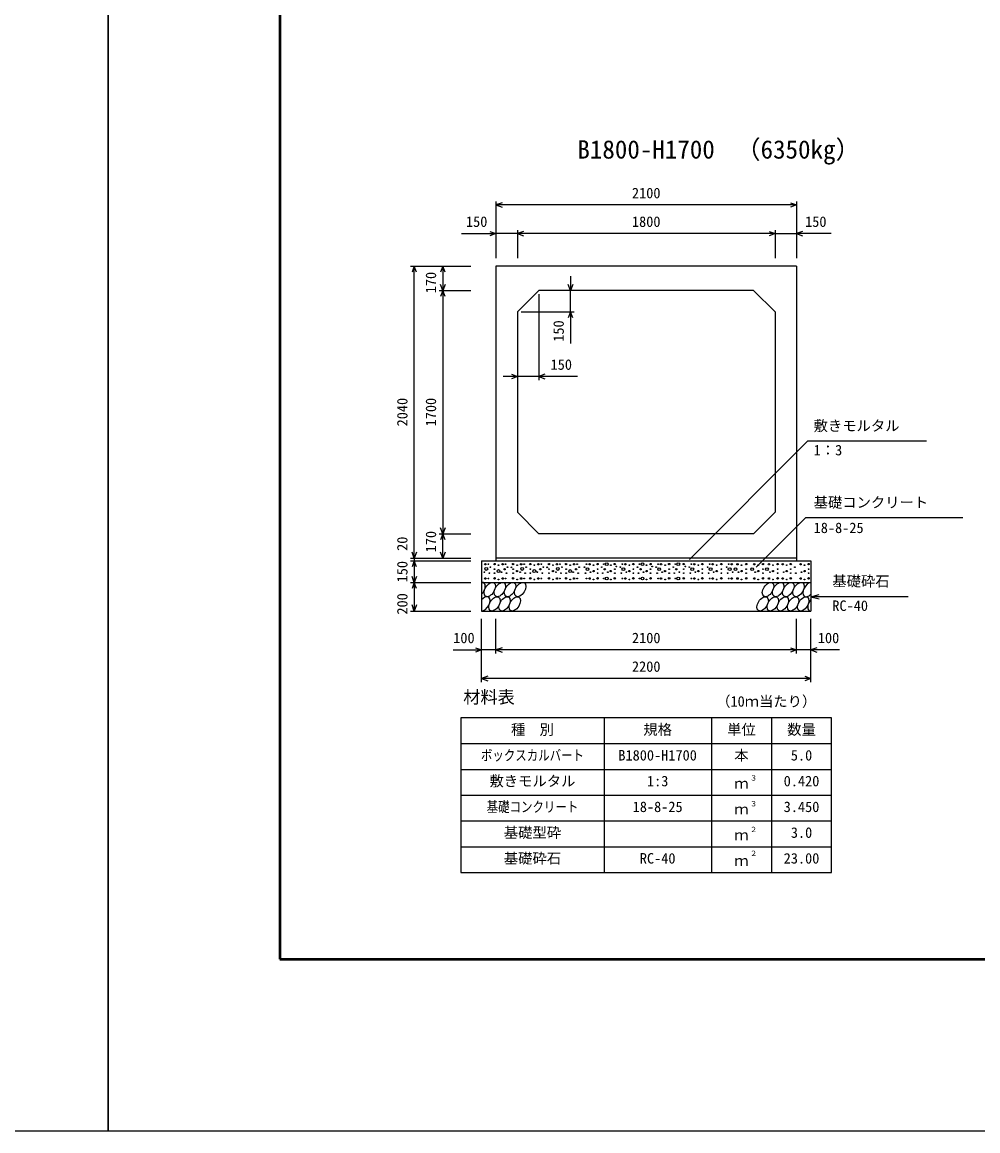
# Model space of a CAD drawing. Units: millimetres, scale not verified. Extents: x -50400 to 50400, y -17820 to 17820.
# Drawn here: x -600 to 6076, y -17820 to -10074 of the extents above; entities that cross this region are included whole.
import ezdxf
from ezdxf.enums import TextEntityAlignment as Align

# ---------------------------------------------------------------- set-up
doc = ezdxf.new("R2010")
doc.units = ezdxf.units.MM
doc.header["$LTSCALE"] = 60
for name, color, linetype, lineweight in [('0-0_DIM', 7, 'Continuous', 25), ('0-1_Defpoints', 5, 'Continuous', 25), ('0-2_HATCH', 6, 'Continuous', 25), ('0-3_HYO', 3, 'Continuous', 25), ('0-4_HYO2', 4, 'Continuous', 25), ('0-5_OUTLINE', 3, 'Continuous', 25), ('0-7_TXT', 7, 'Continuous', 25), ('0-8_WAKU', 3, 'Continuous', 25)]:
    doc.layers.add(name, color=color, linetype=linetype, lineweight=lineweight)
doc.styles.add('ＭＳ ゴシック', font='')
doc.styles.get('ＭＳ ゴシック').set_extended_font_data('MS Gothic')

msp = doc.modelspace()

# ---------------------------------------------------------------- linework, layer by layer
at = {"layer": '0-0_DIM'}
for p, q in [((2709.98, -11326.22), (2709.98, -11723.11)), ((4809.98, -11351.22), (2709.98, -11351.22)), ((4809.98, -11326.22), (4809.98, -11723.11)), ((2859.98, -11526.22), (2859.98, -11723.11)), ((4659.98, -11526.22), (4659.98, -11723.11)), ((2469.24, -11551.22), (2709.98, -11551.22)), ((2859.98, -11551.22), (2709.98, -11551.22)), ((4659.98, -11551.22), (2859.98, -11551.22)), ((4659.98, -11551.22), (4809.98, -11551.22)), ((5050.73, -11551.22), (4809.98, -11551.22)), ((2113.88, -11778.11), (2534.98, -11778.11)), ((2138.88, -13818.11), (2138.88, -11778.11)), ((2338.88, -11778.11), (2338.88, -11948.11)), ((3230.84, -11848.11), (3230.84, -11948.11)), ((2313.88, -11948.11), (2534.98, -11948.11)), ((2338.88, -11948.11), (2338.88, -13648.11)), ((3009.98, -11973.11), (3009.98, -12574.68)), ((3230.84, -12098.11), (3230.84, -11948.11)), ((2884.98, -12098.11), (3255.84, -12098.11)), ((3230.84, -12098.11), (3230.84, -12318.99)), ((2859.98, -12549.68), (2759.98, -12549.68)), ((3009.98, -12549.68), (2859.98, -12549.68)), ((3279.45, -12549.68), (3009.98, -12549.68)), ((4061.17, -13827.69), (4886.48, -13002.38)), ((5718.89, -13002.38), (4886.48, -13002.38)), ((4528.01, -13881.84), (4872.07, -13537.78)), ((5971.62, -13537.78), (4872.07, -13537.78)), ((2313.88, -13648.11), (2534.98, -13648.11)), ((2338.88, -13818.11), (2338.88, -13648.11)), ((2113.88, -13818.11), (2534.98, -13818.11)), ((2113.88, -13838.11), (2534.98, -13838.11)), ((2138.88, -13818.11), (2138.88, -13838.11)), ((2138.88, -13838.11), (2138.88, -13988.11)), ((2113.88, -13988.11), (2534.98, -13988.11)), ((2138.88, -13988.11), (2138.88, -14188.11)), ((4909.98, -14088.11), (4967.94, -14072.58)), ((5589.79, -14088.11), (4909.98, -14088.11)), ((4909.98, -14088.11), (4967.94, -14103.64)), ((2113.88, -14188.11), (2534.98, -14188.11)), ((2609.98, -14684.72), (2609.98, -14243.11)), ((2709.98, -14484.72), (2709.98, -14243.11)), ((4809.98, -14484.72), (4809.98, -14243.11)), ((4809.98, -14484.72), (4809.98, -14243.11)), ((4909.98, -14684.72), (4909.98, -14243.11)), ((2410.44, -14459.72), (2609.98, -14459.72)), ((2709.98, -14459.72), (2609.98, -14459.72)), ((4809.98, -14459.72), (2709.98, -14459.72)), ((4909.98, -14459.72), (4809.98, -14459.72)), ((5109.53, -14459.72), (4909.98, -14459.72)), ((4909.98, -14659.72), (2609.98, -14659.72))]:
    msp.add_line(p, q, dxfattribs=at)
for points in [[(2752.27, -11335.83), (2709.98, -11351.22), (2752.27, -11366.61)], [(4767.7, -11335.83), (4809.98, -11351.22), (4767.7, -11366.61)], [(2667.7, -11535.83), (2709.98, -11551.22), (2667.7, -11566.61)], [(2902.27, -11535.83), (2859.98, -11551.22), (2902.27, -11566.61)], [(4617.7, -11535.83), (4659.98, -11551.22), (4617.7, -11566.61)], [(4852.27, -11535.83), (4809.98, -11551.22), (4852.27, -11566.61)], [(2154.27, -11820.4), (2138.88, -11778.11), (2123.49, -11820.4)], [(2354.27, -11820.4), (2338.88, -11778.11), (2323.49, -11820.4)], [(2354.27, -11905.83), (2338.88, -11948.11), (2323.49, -11905.83)], [(3246.23, -11905.83), (3230.84, -11948.11), (3215.44, -11905.83)], [(2354.27, -11990.4), (2338.88, -11948.11), (2323.49, -11990.4)], [(3246.23, -12140.4), (3230.84, -12098.11), (3215.44, -12140.4)], [(2817.7, -12534.29), (2859.98, -12549.68), (2817.7, -12565.07)], [(3052.27, -12534.29), (3009.98, -12549.68), (3052.27, -12565.07)], [(2354.27, -13605.83), (2338.88, -13648.11), (2323.49, -13605.83)], [(2354.27, -13690.4), (2338.88, -13648.11), (2323.49, -13690.4)], [(2154.27, -13775.83), (2138.88, -13818.11), (2123.49, -13775.83)], [(2354.27, -13775.83), (2338.88, -13818.11), (2323.49, -13775.83)], [(2154.27, -13880.4), (2138.88, -13838.11), (2123.49, -13880.4)], [(2154.27, -13945.83), (2138.88, -13988.11), (2123.49, -13945.83)], [(2154.27, -14030.4), (2138.88, -13988.11), (2123.49, -14030.4)], [(2154.27, -14145.83), (2138.88, -14188.11), (2123.49, -14145.83)], [(2567.7, -14444.33), (2609.98, -14459.72), (2567.7, -14475.12)], [(2752.27, -14444.33), (2709.98, -14459.72), (2752.27, -14475.12)], [(4767.7, -14444.33), (4809.98, -14459.72), (4767.7, -14475.12)], [(4952.27, -14444.33), (4909.98, -14459.72), (4952.27, -14475.12)], [(2652.27, -14644.33), (2609.98, -14659.72), (2652.27, -14675.12)], [(4867.7, -14644.33), (4909.98, -14659.72), (4867.7, -14675.12)]]:
    msp.add_lwpolyline(points, dxfattribs=at)
at = {"layer": '0-1_Defpoints'}
for points in [[(-50400, -17820), (0, -17820), (0, 17820), (-50400, 17820)], [(0, -17820), (50400, -17820), (50400, 17820), (0, 17820)]]:
    msp.add_lwpolyline(points, close=True, dxfattribs=at)
at = {"layer": '0-2_HATCH'}
for centre, radius in [((2636.02, -13860.93), 5), ((2657.05, -13860.93), 2.5), ((2699.95, -13860.06), 5), ((2727.99, -13867.94), 2.5), ((2756.02, -13860.93), 5), ((2777.05, -13860.93), 2.5), ((2829.95, -13860.06), 5), ((2857.99, -13867.94), 2.5), ((2886.02, -13860.93), 5), ((2907.05, -13860.93), 2.5), ((2949.95, -13860.06), 5), ((2977.99, -13867.94), 2.5), ((3006.02, -13860.93), 5), ((3027.05, -13860.93), 2.5), ((3079.95, -13860.06), 5), ((3107.99, -13867.94), 2.5), ((3136.02, -13860.93), 5), ((3157.05, -13860.93), 2.5), ((3199.95, -13860.06), 5), ((3227.99, -13867.94), 2.5), ((3256.02, -13860.93), 5), ((3277.05, -13860.93), 2.5), ((3342.91, -13860.93), 2.5), ((3363.94, -13860.93), 5), ((3391.98, -13867.94), 2.5), ((3420.01, -13860.06), 5), ((3462.91, -13860.93), 2.5), ((3483.94, -13860.93), 10), ((3511.98, -13867.94), 2.5), ((3540.01, -13860.06), 5), ((3592.91, -13860.93), 2.5), ((3613.94, -13860.93), 5), ((3641.98, -13867.94), 2.5), ((3670.01, -13860.06), 5), ((3712.91, -13860.93), 2.5), ((3733.94, -13860.93), 10), ((3761.98, -13867.94), 2.5), ((3790.01, -13860.06), 5), ((3842.91, -13860.93), 2.5), ((3863.94, -13860.93), 5), ((3891.98, -13867.94), 2.5), ((3920.01, -13860.06), 5), ((3962.91, -13860.93), 2.5), ((3983.94, -13860.93), 10), ((4021.84, -13860.06), 5), ((4074.73, -13860.93), 2.5), ((4095.76, -13860.93), 5), ((4123.8, -13867.94), 2.5), ((4151.84, -13860.06), 5), ((4202.79, -13860.93), 2.5), ((4223.83, -13860.93), 5), ((4251.86, -13867.94), 2.5), ((4284.77, -13860.06), 5), ((4335.72, -13860.93), 2.5), ((4356.75, -13860.93), 5), ((4397.42, -13860.93), 5), ((4425.46, -13867.94), 2.5), ((4458.36, -13860.06), 5), ((4514.27, -13860.93), 5), ((4542.3, -13867.94), 2.5), ((4575.2, -13860.06), 5), ((4616.96, -13860.93), 5), ((4645, -13867.94), 2.5), ((4677.9, -13860.06), 5), ((4713.17, -13860.93), 5), ((4741.2, -13867.94), 2.5), ((4769.24, -13860.06), 5), ((4837.98, -13860.93), 5), ((4866.02, -13867.94), 2.5), ((4894.06, -13860.06), 5), ((2629.01, -13916.09), 2.5), ((2642.56, -13893.95), 10), ((2664.06, -13923.96), 2.5), ((2671.07, -13881.95), 2.5), ((2699.95, -13895.95), 2.5), ((2699.95, -13923.96), 2.5), ((2727.99, -13909.08), 10), ((2749.01, -13916.09), 2.5), ((2770.04, -13895.95), 5), ((2784.06, -13923.96), 2.5), ((2791.07, -13881.95), 2.5), ((2817.53, -13882.85), 2.5), ((2829.95, -13895.95), 2.5), ((2829.95, -13923.96), 2.5), ((2857.99, -13909.08), 5), ((2879.01, -13916.09), 2.5), ((2892.56, -13893.95), 10), ((2914.06, -13923.96), 2.5), ((2921.07, -13881.95), 2.5), ((2949.95, -13895.95), 2.5), ((2949.95, -13923.96), 2.5), ((2977.99, -13909.08), 10), ((2999.01, -13916.09), 2.5), ((3020.04, -13895.95), 5), ((3034.06, -13923.96), 2.5), ((3041.07, -13881.95), 2.5), ((3067.53, -13882.85), 2.5), ((3079.95, -13895.95), 2.5), ((3079.95, -13923.96), 2.5), ((3107.99, -13909.08), 5), ((3129.01, -13916.09), 2.5), ((3142.56, -13893.95), 10), ((3164.06, -13923.96), 2.5), ((3171.07, -13881.95), 2.5), ((3199.95, -13895.95), 2.5), ((3199.95, -13923.96), 2.5), ((3227.99, -13909.08), 10), ((3249.01, -13916.09), 2.5), ((3270.04, -13895.95), 5), ((3284.06, -13923.96), 2.5), ((3291.07, -13881.95), 2.5), ((3328.89, -13881.95), 2.5), ((3335.9, -13923.96), 2.5), ((3349.92, -13895.95), 10), ((3370.95, -13916.09), 2.5), ((3391.98, -13909.08), 5), ((3420.01, -13895.95), 2.5), ((3420.01, -13923.96), 2.5), ((3448.89, -13881.95), 2.5), ((3455.9, -13923.96), 2.5), ((3469.92, -13895.95), 5), ((3490.95, -13916.09), 2.5), ((3511.98, -13909.08), 5), ((3540.01, -13895.95), 2.5), ((3540.01, -13923.96), 2.5), ((3551.35, -13877.63), 2.5), ((3578.89, -13881.95), 2.5), ((3585.9, -13923.96), 2.5), ((3599.92, -13895.95), 10), ((3620.95, -13916.09), 2.5), ((3641.98, -13909.08), 5), ((3670.01, -13895.95), 2.5), ((3670.01, -13923.96), 2.5), ((3698.89, -13881.95), 2.5), ((3705.9, -13923.96), 2.5), ((3719.92, -13895.95), 5), ((3740.95, -13916.09), 2.5), ((3761.98, -13909.08), 5), ((3790.01, -13895.95), 2.5), ((3790.01, -13923.96), 2.5), ((3801.35, -13877.63), 2.5), ((3828.89, -13881.95), 2.5), ((3835.9, -13923.96), 2.5), ((3849.92, -13895.95), 10), ((3870.95, -13916.09), 2.5), ((3891.98, -13909.08), 5), ((3920.01, -13895.95), 2.5), ((3920.01, -13923.96), 2.5), ((3948.89, -13881.95), 2.5), ((3955.9, -13923.96), 2.5), ((3969.92, -13895.95), 5), ((3990.95, -13916.09), 2.5), ((4021.84, -13895.95), 2.5), ((4021.84, -13923.96), 2.5), ((4033.18, -13877.63), 2.5), ((4060.71, -13881.95), 2.5), ((4067.72, -13923.96), 2.5), ((4081.74, -13895.95), 10), ((4102.77, -13916.09), 2.5), ((4123.8, -13909.08), 5), ((4151.84, -13895.95), 2.5), ((4151.84, -13923.96), 2.5), ((4188.78, -13881.95), 2.5), ((4195.79, -13923.96), 2.5), ((4209.81, -13895.95), 10), ((4230.83, -13916.09), 2.5), ((4251.86, -13909.08), 5), ((4284.77, -13895.95), 2.5), ((4284.77, -13923.96), 2.5), ((4321.7, -13881.95), 2.5), ((4328.71, -13923.96), 2.5), ((4342.73, -13895.95), 10), ((4363.76, -13916.09), 2.5), ((4383.4, -13895.95), 10), ((4404.43, -13916.09), 2.5), ((4425.46, -13909.08), 5), ((4458.36, -13895.95), 2.5), ((4458.36, -13923.96), 2.5), ((4500.25, -13895.95), 10), ((4521.27, -13916.09), 2.5), ((4542.3, -13909.08), 5), ((4575.2, -13895.95), 2.5), ((4575.2, -13923.96), 2.5), ((4602.94, -13895.95), 10), ((4623.97, -13916.09), 2.5), ((4645, -13909.08), 5), ((4677.9, -13895.95), 2.5), ((4677.9, -13923.96), 2.5), ((4720.17, -13916.09), 2.5), ((4741.2, -13909.08), 5), ((4769.24, -13895.95), 2.5), ((4769.24, -13923.96), 2.5), ((4798.12, -13881.95), 2.5), ((4805.13, -13923.96), 2.5), ((4844.99, -13916.09), 2.5), ((4866.02, -13909.08), 5), ((4894.06, -13895.95), 2.5), ((4894.06, -13923.96), 2.5), ((2636.02, -13960.93), 5), ((2657.05, -13960.93), 2.5), ((2699.95, -13960.06), 5), ((2727.99, -13967.94), 2.5), ((2756.02, -13960.93), 5), ((2777.05, -13960.93), 2.5), ((2829.95, -13960.06), 5), ((2857.99, -13967.94), 2.5), ((2886.02, -13960.93), 5), ((2907.05, -13960.93), 2.5), ((2949.95, -13960.06), 5), ((2977.99, -13967.94), 2.5), ((3006.02, -13960.93), 5), ((3027.05, -13960.93), 2.5), ((3079.95, -13960.06), 5), ((3107.99, -13967.94), 2.5), ((3136.02, -13960.93), 5), ((3157.05, -13960.93), 2.5), ((3199.95, -13960.06), 5), ((3227.99, -13967.94), 2.5), ((3256.02, -13960.93), 5), ((3277.05, -13960.93), 2.5), ((3342.91, -13960.93), 2.5), ((3363.94, -13960.93), 5), ((3391.98, -13967.94), 2.5), ((3420.01, -13960.06), 5), ((3462.91, -13960.93), 2.5), ((3483.94, -13960.93), 10), ((3511.98, -13967.94), 2.5), ((3540.01, -13960.06), 5), ((3592.91, -13960.93), 2.5), ((3613.94, -13960.93), 5), ((3641.98, -13967.94), 2.5), ((3670.01, -13960.06), 5), ((3712.91, -13960.93), 2.5), ((3733.94, -13960.93), 10), ((3761.98, -13967.94), 2.5), ((3790.01, -13960.06), 5), ((3842.91, -13960.93), 2.5), ((3863.94, -13960.93), 5), ((3891.98, -13967.94), 2.5), ((3920.01, -13960.06), 5), ((3962.91, -13960.93), 2.5), ((3983.94, -13960.93), 10), ((4021.84, -13960.06), 5), ((4074.73, -13960.93), 2.5), ((4095.76, -13960.93), 5), ((4123.8, -13967.94), 2.5), ((4151.84, -13960.06), 5), ((4202.79, -13960.93), 2.5), ((4223.83, -13960.93), 5), ((4251.86, -13967.94), 2.5), ((4284.77, -13960.06), 5), ((4335.72, -13960.93), 2.5), ((4356.75, -13960.93), 5), ((4397.42, -13960.93), 5), ((4425.46, -13967.94), 2.5), ((4458.36, -13960.06), 5), ((4514.27, -13960.93), 5), ((4542.3, -13967.94), 2.5), ((4575.2, -13960.06), 5), ((4616.96, -13960.93), 5), ((4645, -13967.94), 2.5), ((4677.9, -13960.06), 5), ((4713.17, -13960.93), 5), ((4741.2, -13967.94), 2.5), ((4769.24, -13960.06), 5), ((4837.98, -13960.93), 5), ((4866.02, -13967.94), 2.5), ((4894.06, -13960.06), 5)]:
    msp.add_circle(centre, radius, dxfattribs=at)
for centre, start_param, end_param in [((2595.33, -14038.12), 4.3355439, 6.7245934), ((4894.54, -14038.12), 0.4199491, 4.357003), ((2628.58, -14138.11), 3.4740877, 7.5860497), ((4927.79, -14138.11), 1.2805297, 3.4964223)]:
    msp.add_ellipse(centre, major_axis=(29.09, 47.08), ratio=0.5792, start_param=start_param, end_param=end_param, dxfattribs=at)
for centre in [(2666.29, -14038.12), (2737.24, -14038.12), (2808.2, -14038.12), (2879.15, -14038.12), (4610.71, -14038.12), (4681.67, -14038.12), (4752.63, -14038.12), (4823.58, -14038.12), (2699.53, -14138.11), (2770.49, -14138.11), (2841.45, -14138.11), (4573.01, -14138.11), (4643.96, -14138.11), (4714.92, -14138.11), (4785.87, -14138.11), (4856.83, -14138.11)]:
    msp.add_ellipse(centre, major_axis=(29.09, 47.08), ratio=0.5792, dxfattribs=at)
at = {"layer": '0-3_HYO'}
for p, q in [((3464.98, -14934.72), (3464.98, -16014.72)), ((4214.98, -14934.72), (4214.98, -16014.72)), ((4634.98, -14934.72), (4634.98, -16014.72)), ((2464.98, -15114.72), (5054.98, -15114.72))]:
    msp.add_line(p, q, dxfattribs=at)
msp.add_lwpolyline([(2464.98, -16014.72), (5054.98, -16014.72), (5054.98, -14934.72), (2464.98, -14934.72)], close=True, dxfattribs=at)
at = {"layer": '0-4_HYO2'}
for p, q in [((2464.98, -15294.72), (5054.98, -15294.72)), ((2464.98, -15474.72), (5054.98, -15474.72)), ((2464.98, -15654.72), (5054.98, -15654.72)), ((2464.98, -15834.72), (5054.98, -15834.72))]:
    msp.add_line(p, q, dxfattribs=at)
at = {"layer": '0-5_OUTLINE'}
for p, q in [((4809.98, -11778.11), (2709.98, -11778.11)), ((2709.98, -11778.11), (2709.98, -13838.11)), ((4809.98, -11778.11), (4809.98, -13838.11)), ((2859.98, -12098.11), (3009.98, -11948.11)), ((2859.98, -12098.11), (2859.98, -13498.11)), ((4659.98, -12098.11), (4659.98, -13498.11)), ((3009.98, -13648.11), (2859.98, -13498.11)), ((4509.98, -13648.11), (4659.98, -13498.11)), ((4509.98, -13648.11), (3009.98, -13648.11)), ((2609.98, -13838.11), (2609.98, -14188.11)), ((2609.98, -13838.11), (4909.98, -13838.11)), ((4809.98, -13818.11), (2709.98, -13818.11)), ((4909.98, -13838.11), (4909.98, -14188.11)), ((2609.98, -13988.11), (4909.98, -13988.11)), ((2609.98, -14188.11), (4909.98, -14188.11))]:
    msp.add_line(p, q, dxfattribs=at)
msp.add_lwpolyline([(4659.98, -12098.11), (4509.98, -11948.11), (3009.98, -11948.11)], dxfattribs=at)
at = {"layer": '0-8_WAKU', "lineweight": 50}
msp.add_lwpolyline([(1200, -16620), (49200, -16620), (49200, 16620), (1200, 16620)], close=True, dxfattribs=at)

# ---------------------------------------------------------------- texts
at = {"layer": '0-0_DIM', "style": 'ＭＳ ゴシック'}
for s, p in [('2100', (3659.98, -11326.22)), ('150', (2500.34, -11526.22)), ('1800', (3659.98, -11526.22)), ('150', (4869.62, -11526.22)), ('150', (3091.39, -12524.68)), ('敷きモルタル', (4929.33, -12952.38)), ('1：3', (4929.33, -13122.5)), ('基礎コンクリート', (4929.33, -13487.78)), ('18-8-25', (4929.33, -13665.41)), ('基礎砕石', (5059.72, -14038.11)), ('RC-40', (5059.72, -14209.49)), ('100', (2411.34, -14434.72)), ('2100', (3659.98, -14434.72)), ('100', (4958.62, -14434.72)), ('2200', (3659.98, -14634.72))]:
    msp.add_text(s, height=73.31, dxfattribs=at).set_placement(p, align=Align.BOTTOM_LEFT)
for s, p in [('170', (2313.88, -11968.11)), ('150', (3205.84, -12306.61)), ('2040', (2113.88, -12898.11)), ('1700', (2313.88, -12898.11)), ('20', (2113.88, -13768.04)), ('170', (2313.88, -13778.11)), ('150', (2113.88, -13988.11)), ('200', (2113.88, -14213.11))]:
    msp.add_text(s, height=73.31, rotation=90, dxfattribs=at).set_placement(p, align=Align.BOTTOM_LEFT)
at = {"layer": '0-7_TXT', "style": 'ＭＳ ゴシック'}
for s, height, p in [('B1800-H1700', 128.3, (3278.73, -11065.61)), ('（6350kg）', 128.3, (4383.57, -11065.61)), ('材料表', 87.98, (2481.65, -14859.72)), ('（10ｍ当たり）', 73.31, (4248.31, -14878.06)), ('種\u3000別', 73.31, (2814.98, -15074.72)), ('規格', 73.31, (3739.98, -15074.72)), ('単位', 73.31, (4324.98, -15074.72)), ('数量', 73.31, (4744.98, -15074.72)), ('B1800-H1700', 73.31, (3564.98, -15254.72)), ('本', 73.31, (4374.98, -15254.72)), ('5.0', 73.31, (4769.98, -15254.72)), ('敷きモルタル', 73.31, (2664.98, -15434.72)), ('３', 36.66, (4484.22, -15384.11)), ('1:3', 73.31, (3764.98, -15434.72)), ('ｍ', 73.31, (4374.98, -15451.39)), ('0.420', 73.31, (4719.98, -15434.72)), ('18-8-25', 73.31, (3664.98, -15614.72)), ('ｍ', 73.31, (4374.98, -15631.39)), ('３', 36.66, (4484.22, -15564.11)), ('3.450', 73.31, (4719.98, -15614.72)), ('基礎型砕', 73.31, (2764.98, -15794.72)), ('２', 36.66, (4484.22, -15744.11)), ('3.0', 73.31, (4769.98, -15794.72)), ('ｍ', 73.31, (4374.98, -15811.39)), ('基礎砕石', 73.31, (2764.98, -15974.72)), ('RC-40', 73.31, (3714.98, -15974.72)), ('２', 36.66, (4484.22, -15910.78)), ('ｍ', 73.31, (4374.98, -15991.39)), ('23.00', 73.31, (4719.98, -15974.72))]:
    msp.add_text(s, height=height, dxfattribs=at).set_placement(p, align=Align.BOTTOM_LEFT)
at = {"layer": '0-7_TXT', "style": 'ＭＳ ゴシック', "width": 0.8}
for s, p in [('ボックスカルバート', (2604.98, -15254.72)), ('基礎コンクリート', (2644.98, -15614.72))]:
    msp.add_text(s, height=73.31, dxfattribs=at).set_placement(p, align=Align.BOTTOM_LEFT)

doc.saveas('drawing.dxf')
